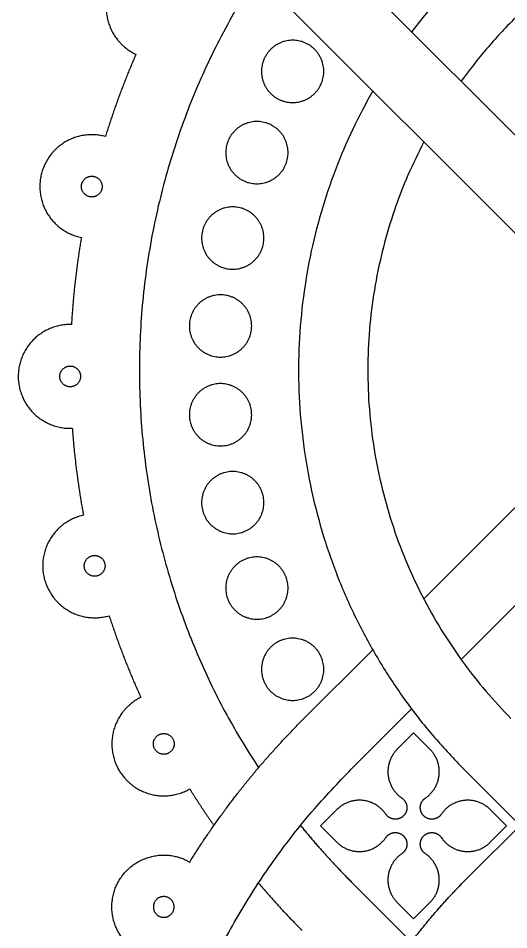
# Model space of a CAD drawing. Header units: millimetres. Extents: x -117 to 119, y -123 to 112.
# Drawn here: x -106.69 to -102.18, y 90.11 to 98.5 of the extents above; entities that cross this region are included whole.
import ezdxf

# ---------------------------------------------------------------- set-up
doc = ezdxf.new("R2010")
doc.units = ezdxf.units.MM
doc.header["$MEASUREMENT"] = 0
doc.layers.add('Layer 03', color=5, linetype='Continuous')

msp = doc.modelspace()

# ---------------------------------------------------------------- linework, layer by layer
at = {"layer": 'Layer 03'}
for p, q in [((-104.1198, 99.4187), (-100.4096, 95.7085)), ((-104.4981, 98.8961), (-100.86, 95.258)), ((-98.9231, 96.2941), (-102.62, 92.5972)), ((-99.3735, 93.7715), (-102.6116, 90.5334)), ((-103.0756, 92.1415), (-103.6304, 91.5868)), ((-103.0567, 91.9206), (-103.2071, 91.7701)), ((-102.9062, 91.7701), (-103.0567, 91.9206)), ((-102.6116, 91.6041), (-102.0763, 91.0687)), ((-103.7621, 91.2152), (-103.9125, 91.0647)), ((-102.2008, 91.0647), (-102.3513, 91.2152)), ((-103.9125, 91.0647), (-103.7621, 90.9142)), ((-102.3513, 90.9142), (-102.2008, 91.0647)), ((-103.6304, 90.5507), (-100.4096, 87.3299)), ((-103.2071, 90.3593), (-103.0567, 90.2088)), ((-103.0567, 90.2088), (-102.9062, 90.3593))]:
    msp.add_line(p, q, dxfattribs=at)
for points in [[(-99.3735, 96.7445), (-102.9633, 93.1547)], [(-103.4328, 92.6853), (-104.0808, 92.0372)]]:
    msp.add_lwpolyline(points, dxfattribs=at)
for points, weights in [([(-103.0837, 100.4548), (-107.8173, 96.6649), (-104.4845, 91.5991)], [1, 0.739284247902, 1]), ([(-96.3503, 99.7677), (-100.3273, 102.0366), (-103.0756, 98.3745)], [1, 0.750018979203, 1]), ([(-96.8198, 99.2983), (-100.3168, 101.1188), (-102.62, 97.9189)], [1, 0.756104107262, 1]), ([(-105.6122, 98.1666), (-105.7733, 97.7962), (-105.8925, 97.4103)], [1, 0.9984705047, 1]), ([(-103.4328, 97.8308), (-105.3868, 94.4056), (-102.6116, 91.6041)], [1, 0.796350515292, 1]), ([(-102.9633, 97.3613), (-104.4969, 94.4155), (-102.1612, 92.0546)], [1, 0.808028190682, 1]), ([(-106.1139, 96.4813), (-106.1817, 96.0831), (-106.205, 95.6799)], [1, 0.998470504638, 1]), ([(-106.1977, 94.7249), (-106.1682, 94.3221), (-106.0944, 93.925)], [1, 0.99847050463, 1]), ([(-105.8588, 92.9995), (-105.7337, 92.6154), (-105.567, 92.2475)], [1, 0.998470504691, 1]), ([(-105.1167, 90.7322), (-104.6738, 91.4443), (-104.0808, 92.0372)], [1, 0.993456240814, 1]), ([(-104.4845, 83.2206), (-107.4655, 87.7516), (-103.6304, 91.5868)], [1, 0.775269987545, 1]), ([(-102.6116, 91.6041), (-102.5944, 91.5867), (-102.577, 91.5695)], [1, 0.999988872127, 1]), ([(-105.1167, 91.4053), (-105.0101, 91.2339), (-104.8942, 91.0687)], [1, 0.999617553051, 1]), ([(-104.0968, 91.0687), (-103.8771, 90.7975), (-103.6304, 90.5507)], [1, 0.998628551756, 1]), ([(-104.4845, 90.5384), (-104.2916, 90.3111), (-104.0808, 90.1003)], [1, 0.99916581515, 1]), ([(-103.0756, 89.996), (-102.862, 90.2806), (-102.6116, 90.5334)], [1, 0.997659663408, 1])]:
    msp.add_rational_spline(points, weights, degree=2, dxfattribs=at)
for points, weights, knots in [([(-105.1749, 99.0157), (-105.3518, 99.1142), (-105.5456, 99.0557), (-105.7395, 98.9971), (-105.8322, 98.8171), (-105.9249, 98.6371), (-105.8601, 98.4452), (-105.7952, 98.2534), (-105.6122, 98.1666)], [1, 0.920714702896, 1, 0.920714702896, 1, 0.920714702896, 1, 0.920714702896, 1], [1.593547, 1.593547, 1.593547, 2.796212, 2.796212, 3.998877, 3.998877, 5.201542, 5.201542, 6.404207, 6.404207, 6.404207]), ([(-104.4563, 98.0101), (-104.4563, 98.2968), (-104.1696, 98.2968), (-103.8829, 98.2968), (-103.8829, 98.0101), (-103.8829, 97.7234), (-104.1696, 97.7234), (-104.4563, 97.7234), (-104.4563, 98.0101)], [1, 0.707106781187, 1, 0.707106781187, 1, 0.707106781187, 1, 0.707106781187, 1], [0, 0, 0, 1.413717, 1.413717, 2.827433, 2.827433, 4.24115, 4.24115, 5.654867, 5.654867, 5.654867]), ([(-104.785, 97.262), (-104.785, 97.5487), (-104.4984, 97.5487), (-104.2117, 97.5487), (-104.2117, 97.262), (-104.2117, 96.9754), (-104.4984, 96.9754), (-104.785, 96.9754), (-104.785, 97.262)], [1, 0.707106781187, 1, 0.707106781187, 1, 0.707106781187, 1, 0.707106781187, 1], [0, 0, 0, 1.413717, 1.413717, 2.827433, 2.827433, 4.24115, 4.24115, 5.654867, 5.654867, 5.654867]), ([(-105.8925, 97.4103), (-106.0878, 97.4637), (-106.262, 97.3605), (-106.4362, 97.2572), (-106.4832, 97.0602), (-106.5301, 96.8633), (-106.4212, 96.6925), (-106.3123, 96.5218), (-106.1139, 96.4813)], [1, 0.920714702896, 1, 0.920714702896, 1, 0.920714702896, 1, 0.920714702896, 1], [1.956034, 1.956034, 1.956034, 3.158699, 3.158699, 4.361364, 4.361364, 5.564029, 5.564029, 6.766694, 6.766694, 6.766694]), ([(-105.9229, 96.9494), (-105.9229, 97.045), (-106.0184, 97.045), (-106.114, 97.045), (-106.114, 96.9494), (-106.114, 96.8539), (-106.0184, 96.8539), (-105.9229, 96.8539), (-105.9229, 96.9494)], [1, 0.707106781187, 1, 0.707106781187, 1, 0.707106781187, 1, 0.707106781187, 1], [0, 0, 0, 2.356194, 2.356194, 4.712389, 4.712389, 7.068583, 7.068583, 9.424778, 9.424778, 9.424778]), ([(-105.0077, 96.4759), (-105.0077, 96.7626), (-104.7211, 96.7626), (-104.4344, 96.7626), (-104.4344, 96.4759), (-104.4344, 96.1892), (-104.7211, 96.1892), (-105.0077, 96.1892), (-105.0077, 96.4759)], [1, 0.707106781187, 1, 0.707106781187, 1, 0.707106781187, 1, 0.707106781187, 1], [0, 0, 0, 1.413717, 1.413717, 2.827433, 2.827433, 4.24115, 4.24115, 5.654867, 5.654867, 5.654867]), ([(-105.1202, 95.6666), (-105.1202, 95.9532), (-104.8335, 95.9532), (-104.5468, 95.9532), (-104.5468, 95.6666), (-104.5468, 95.3799), (-104.8335, 95.3799), (-105.1202, 95.3799), (-105.1202, 95.6666)], [1, 0.707106781187, 1, 0.707106781187, 1, 0.707106781187, 1, 0.707106781187, 1], [0, 0, 0, 1.413717, 1.413717, 2.827433, 2.827433, 4.24115, 4.24115, 5.654867, 5.654867, 5.654867]), ([(-106.205, 95.6799), (-106.4075, 95.685), (-106.5519, 95.5431), (-106.6963, 95.4011), (-106.6948, 95.1986), (-106.6932, 94.9961), (-106.5467, 94.8564), (-106.4001, 94.7167), (-106.1977, 94.7249)], [1, 0.920714702896, 1, 0.920714702896, 1, 0.920714702896, 1, 0.920714702896, 1], [11.743299, 11.743299, 11.743299, 12.945964, 12.945964, 14.148629, 14.148629, 15.351294, 15.351294, 16.553959, 16.553959, 16.553959]), ([(-106.1215, 95.2023), (-106.1215, 95.2978), (-106.217, 95.2978), (-106.3126, 95.2978), (-106.3126, 95.2023), (-106.3126, 95.1067), (-106.217, 95.1067), (-106.1215, 95.1067), (-106.1215, 95.2023)], [1, 0.707106781187, 1, 0.707106781187, 1, 0.707106781187, 1, 0.707106781187, 1], [0, 0, 0, 2.356194, 2.356194, 4.712389, 4.712389, 7.068583, 7.068583, 9.424778, 9.424778, 9.424778]), ([(-105.1202, 94.8495), (-105.1202, 95.1361), (-104.8335, 95.1361), (-104.5468, 95.1361), (-104.5468, 94.8495), (-104.5468, 94.5628), (-104.8335, 94.5628), (-105.1202, 94.5628), (-105.1202, 94.8495)], [1, 0.707106781187, 1, 0.707106781187, 1, 0.707106781187, 1, 0.707106781187, 1], [0, 0, 0, 1.413717, 1.413717, 2.827433, 2.827433, 4.24115, 4.24115, 5.654867, 5.654867, 5.654867]), ([(-105.0077, 94.0402), (-105.0077, 94.3268), (-104.7211, 94.3268), (-104.4344, 94.3268), (-104.4344, 94.0402), (-104.4344, 93.7535), (-104.7211, 93.7535), (-105.0077, 93.7535), (-105.0077, 94.0402)], [1, 0.707106781187, 1, 0.707106781187, 1, 0.707106781187, 1, 0.707106781187, 1], [0, 0, 0, 1.413717, 1.413717, 2.827433, 2.827433, 4.24115, 4.24115, 5.654867, 5.654867, 5.654867]), ([(-106.0944, 93.925), (-106.2922, 93.8815), (-106.3984, 93.7091), (-106.5047, 93.5367), (-106.4548, 93.3405), (-106.4048, 93.1442), (-106.229, 93.0437), (-106.0533, 92.9431), (-105.8588, 92.9995)], [1, 0.920714702896, 1, 0.920714702896, 1, 0.920714702896, 1, 0.920714702896, 1], [2.681009, 2.681009, 2.681009, 3.883674, 3.883674, 5.086339, 5.086339, 6.289004, 6.289004, 7.491669, 7.491669, 7.491669]), ([(-105.8962, 93.4584), (-105.8962, 93.5539), (-105.9917, 93.5539), (-106.0873, 93.5539), (-106.0873, 93.4584), (-106.0873, 93.3628), (-105.9917, 93.3628), (-105.8962, 93.3628), (-105.8962, 93.4584)], [1, 0.707106781187, 1, 0.707106781187, 1, 0.707106781187, 1, 0.707106781187, 1], [0, 0, 0, 2.356194, 2.356194, 4.712389, 4.712389, 7.068583, 7.068583, 9.424778, 9.424778, 9.424778]), ([(-104.785, 93.254), (-104.785, 93.5407), (-104.4984, 93.5407), (-104.2117, 93.5407), (-104.2117, 93.254), (-104.2117, 92.9673), (-104.4984, 92.9673), (-104.785, 92.9673), (-104.785, 93.254)], [1, 0.707106781187, 1, 0.707106781187, 1, 0.707106781187, 1, 0.707106781187, 1], [0, 0, 0, 1.413717, 1.413717, 2.827433, 2.827433, 4.24115, 4.24115, 5.654867, 5.654867, 5.654867]), ([(-104.4563, 92.506), (-104.4563, 92.7926), (-104.1696, 92.7926), (-103.8829, 92.7926), (-103.8829, 92.506), (-103.8829, 92.2193), (-104.1696, 92.2193), (-104.4563, 92.2193), (-104.4563, 92.506)], [1, 0.707106781187, 1, 0.707106781187, 1, 0.707106781187, 1, 0.707106781187, 1], [0, 0, 0, 1.413717, 1.413717, 2.827433, 2.827433, 4.24115, 4.24115, 5.654867, 5.654867, 5.654867]), ([(-105.567, 92.2475), (-105.7486, 92.158), (-105.8105, 91.9652), (-105.8725, 91.7724), (-105.777, 91.5938), (-105.6815, 91.4152), (-105.4868, 91.3596), (-105.2921, 91.304), (-105.1167, 91.4053)], [1, 0.920714702896, 1, 0.920714702896, 1, 0.920714702896, 1, 0.920714702896, 1], [3.043496, 3.043496, 3.043496, 4.246161, 4.246161, 5.448826, 5.448826, 6.651491, 6.651491, 7.854156, 7.854156, 7.854156]), ([(-105.2601, 91.819), (-105.2601, 91.9146), (-105.3557, 91.9146), (-105.4512, 91.9146), (-105.4512, 91.819), (-105.4512, 91.7235), (-105.3557, 91.7235), (-105.2601, 91.7235), (-105.2601, 91.819)], [1, 0.707106781187, 1, 0.707106781187, 1, 0.707106781187, 1, 0.707106781187, 1], [0, 0, 0, 2.356194, 2.356194, 4.712389, 4.712389, 7.068583, 7.068583, 9.424778, 9.424778, 9.424778]), ([(-103.2071, 91.7701), (-103.3046, 91.6726), (-103.2917, 91.5354), (-103.2787, 91.3981), (-103.1647, 91.3206)], [1, 0.904863889332, 1, 0.904863889332, 1], [31.693684, 31.693684, 31.693684, 32.50269, 32.50269, 33.311695, 33.311695, 33.311695]), ([(-102.9486, 91.3206), (-102.8346, 91.3981), (-102.8217, 91.5354), (-102.8087, 91.6726), (-102.9062, 91.7701)], [1, 0.904863889332, 1, 0.904863889332, 1], [28.739447, 28.739447, 28.739447, 29.548452, 29.548452, 30.357457, 30.357457, 30.357457]), ([(-103.3126, 91.1727), (-103.3901, 91.2867), (-103.5273, 91.2997), (-103.6646, 91.3127), (-103.7621, 91.2152)], [1, 0.904854530768, 1, 0.904854530768, 1], [34.487142, 34.487142, 34.487142, 35.296228, 35.296228, 36.105314, 36.105314, 36.105314]), ([(-103.1647, 91.3206), (-103.1233, 91.2925), (-103.1186, 91.2426), (-103.1139, 91.1928), (-103.1493, 91.1573), (-103.1847, 91.1219), (-103.2346, 91.1266), (-103.2844, 91.1313), (-103.3126, 91.1727)], [1, 0.904841645654, 1, 0.904841645654, 1, 0.904841645654, 1, 0.904841645654, 1], [33.311695, 33.311695, 33.311695, 33.605557, 33.605557, 33.899418, 33.899418, 34.19328, 34.19328, 34.487142, 34.487142, 34.487142]), ([(-102.8008, 91.1727), (-102.8289, 91.1313), (-102.8788, 91.1266), (-102.9286, 91.1219), (-102.964, 91.1573), (-102.9994, 91.1928), (-102.9947, 91.2426), (-102.99, 91.2925), (-102.9486, 91.3206)], [1, 0.904841645654, 1, 0.904841645654, 1, 0.904841645654, 1, 0.904841645654, 1], [27.564, 27.564, 27.564, 27.857861, 27.857861, 28.151723, 28.151723, 28.445585, 28.445585, 28.739447, 28.739447, 28.739447]), ([(-102.3513, 91.2152), (-102.4488, 91.3127), (-102.586, 91.2997), (-102.7233, 91.2867), (-102.8008, 91.1727)], [1, 0.904854530768, 1, 0.904854530768, 1], [25.945827, 25.945827, 25.945827, 26.754913, 26.754913, 27.564, 27.564, 27.564]), ([(-103.3126, 90.9567), (-103.2844, 90.9981), (-103.2346, 91.0028), (-103.1847, 91.0075), (-103.1493, 90.9721), (-103.1139, 90.9366), (-103.1186, 90.8868), (-103.1233, 90.8369), (-103.1647, 90.8088)], [1, 0.904841645654, 1, 0.904841645654, 1, 0.904841645654, 1, 0.904841645654, 1], [39.059714, 39.059714, 39.059714, 39.353575, 39.353575, 39.647437, 39.647437, 39.941299, 39.941299, 40.235161, 40.235161, 40.235161]), ([(-102.9486, 90.8088), (-102.99, 90.8369), (-102.9947, 90.8868), (-102.9994, 90.9366), (-102.964, 90.9721), (-102.9286, 91.0075), (-102.8788, 91.0028), (-102.8289, 90.9981), (-102.8008, 90.9567)], [1, 0.904841645653, 1, 0.904841645653, 1, 0.904841645653, 1, 0.904841645653, 1], [21.815981, 21.815981, 21.815981, 22.109843, 22.109843, 22.403704, 22.403704, 22.697566, 22.697566, 22.991428, 22.991428, 22.991428]), ([(-103.7621, 90.9142), (-103.6646, 90.8167), (-103.5273, 90.8297), (-103.3901, 90.8426), (-103.3126, 90.9567)], [1, 0.904854530768, 1, 0.904854530768, 1], [37.441541, 37.441541, 37.441541, 38.250627, 38.250627, 39.059714, 39.059714, 39.059714]), ([(-102.8008, 90.9567), (-102.7233, 90.8426), (-102.586, 90.8297), (-102.4488, 90.8167), (-102.3513, 90.9142)], [1, 0.904854530768, 1, 0.904854530768, 1], [22.991428, 22.991428, 22.991428, 23.800514, 23.800514, 24.6096, 24.6096, 24.6096]), ([(-105.567, 89.89), (-105.7486, 89.9795), (-105.8105, 90.1723), (-105.8725, 90.3651), (-105.777, 90.5437), (-105.6815, 90.7223), (-105.4868, 90.7779), (-105.2921, 90.8335), (-105.1167, 90.7322)], [1, 0.920714702896, 1, 0.920714702896, 1, 0.920714702896, 1, 0.920714702896, 1], [3.043496, 3.043496, 3.043496, 4.246161, 4.246161, 5.448826, 5.448826, 6.651491, 6.651491, 7.854156, 7.854156, 7.854156]), ([(-103.1647, 90.8088), (-103.2787, 90.7313), (-103.2917, 90.594), (-103.3046, 90.4568), (-103.2071, 90.3593)], [1, 0.904863889332, 1, 0.904863889332, 1], [40.235161, 40.235161, 40.235161, 41.044166, 41.044166, 41.853171, 41.853171, 41.853171]), ([(-102.9062, 90.3593), (-102.8087, 90.4568), (-102.8217, 90.594), (-102.8346, 90.7313), (-102.9486, 90.8088)], [1, 0.904863889332, 1, 0.904863889332, 1], [20.19797, 20.19797, 20.19797, 21.006976, 21.006976, 21.815981, 21.815981, 21.815981]), ([(-105.2601, 90.3185), (-105.2601, 90.2229), (-105.3557, 90.2229), (-105.4512, 90.2229), (-105.4512, 90.3185), (-105.4512, 90.414), (-105.3557, 90.414), (-105.2601, 90.414), (-105.2601, 90.3185)], [1, 0.707106781187, 1, 0.707106781187, 1, 0.707106781187, 1, 0.707106781187, 1], [0, 0, 0, 2.356194, 2.356194, 4.712389, 4.712389, 7.068583, 7.068583, 9.424778, 9.424778, 9.424778])]:
    msp.add_rational_spline(points, weights, degree=2, knots=knots, dxfattribs=at)

doc.saveas('drawing.dxf')
